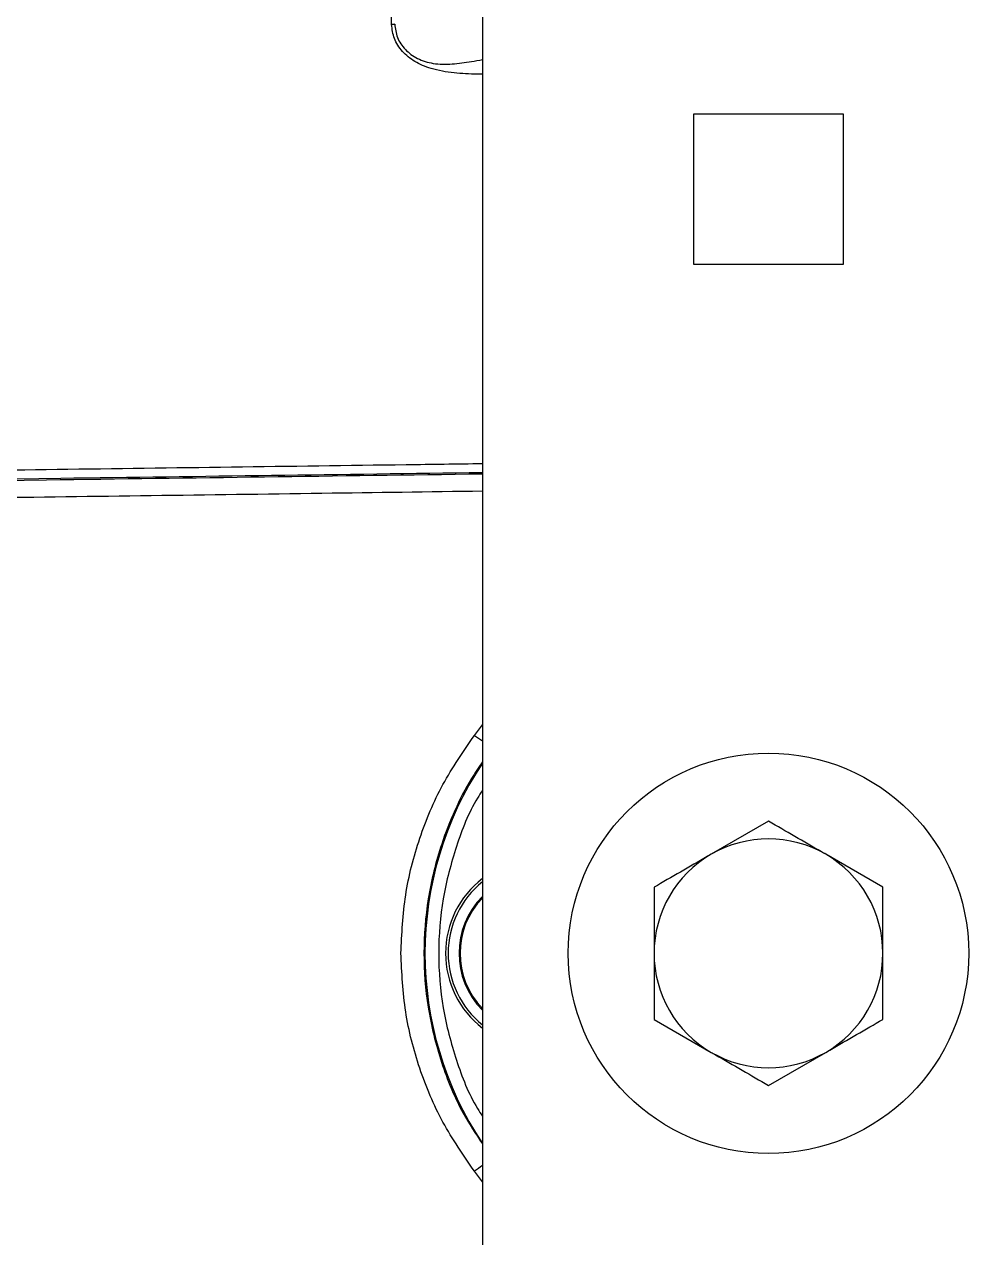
# Model space of a CAD drawing. Extents: x 7 to 135, y 1 to 99.
# Drawn here: x 13.071 to 15.135, y 44.708 to 47.36 of the extents above; entities that cross this region are included whole.
import ezdxf

# ---------------------------------------------------------------- set-up
doc = ezdxf.new("R2010")
doc.units = 0
doc.header["$MEASUREMENT"] = 0
doc.layers.add('OBJECT', color=7, linetype='CONTINUOUS')

msp = doc.modelspace()

# ---------------------------------------------------------------- linework, layer by layer
at = {"layer": 'OBJECT'}
for p, q in [((14.0722, 48.3), (14.0722, 44.5374)), ((14.8612, 47.164), (14.5332, 47.164)), ((14.5332, 47.164), (14.5332, 46.836)), ((14.8612, 46.836), (14.8612, 47.164)), ((14.5332, 46.836), (14.8612, 46.836)), ((14.0546, 45.8063), (14.0722, 45.8295)), ((14.6972, 45.6187), (14.5722, 45.5465)), ((14.9472, 45.4743), (14.8222, 45.5465)), ((14.4472, 45.1857), (14.5722, 45.1135)), ((14.6972, 45.0413), (14.8222, 45.1135)), ((14.0722, 44.8305), (14.0546, 44.8537))]:
    msp.add_line(p, q, dxfattribs=at)
msp.add_circle((14.6972, 45.33), 0.4375, dxfattribs=at)
for centre, radius, start, end in [((14.3486, 46.2062), 0.4963, 233.6778, 236.1552), ((14.6972, 45.33), 0.7505, 146.3835, 213.6165), ((14.6972, 45.33), 0.25, 60, 120), ((14.6972, 45.33), 0.25, 120, 180), ((14.6972, 45.33), 0.25, 0, 60), ((14.1972, 45.33), 0.2056, 127.4464, 232.5536), ((14.1972, 45.33), 0.2, 128.6822, 231.3178), ((14.1972, 45.33), 0.1762, 135.1999, 224.8001), ((14.1972, 45.33), 0.1739, 135.9712, 224.0288), ((14.6972, 45.33), 0.25, 180, 240), ((14.6972, 45.33), 0.25, 300, 0), ((14.6972, 45.33), 0.25, 240, 300), ((14.3489, 44.4535), 0.4968, 123.8459, 126.3213)]:
    msp.add_arc(centre, radius, start, end, dxfattribs=at)
for points, knots in [([(13.8736, 47.3598), (13.8736, 47.4653), (13.8735, 47.6763), (13.8736, 47.8514), (13.8736, 47.9389)], [0, 0, 0, 0, 0.500003, 1, 1, 1, 1]), ([(13.8807, 47.3602), (13.8795, 47.3601), (13.8772, 47.3599), (13.8748, 47.3598), (13.8736, 47.3598)], [0, 0, 0, 0, 0.4999993, 1, 1, 1, 1]), ([(13.8807, 47.3602), (13.8819, 47.3504), (13.8843, 47.3307), (13.9021, 47.3043), (13.9293, 47.2841), (13.9655, 47.2726), (14.0063, 47.2724), (14.0422, 47.2776), (14.0642, 47.2816), (14.0722, 47.283)], [0, 0, 0, 0, 0.144324, 0.289179, 0.432802, 0.576443, 0.739188, 0.905895, 1, 1, 1, 1]), ([(14.0722, 47.2513), (14.0685, 47.2512), (14.0477, 47.251), (14.0098, 47.2532), (13.9627, 47.2609), (13.9237, 47.2773), (13.896, 47.3002), (13.8776, 47.3284), (13.875, 47.3493), (13.8736, 47.3598)], [0, 0, 0, 0, 0.04088, 0.227855, 0.418299, 0.567524, 0.70923, 0.854709, 1, 1, 1, 1]), ([(14.0722, 46.3802), (13.765, 46.376), (12.9484, 46.3648), (11.6255, 46.3475), (10.613, 46.3349), (10.1072, 46.3286)], [0, 0, 0, 0, 0.2317799, 0.6162222, 1, 1, 1, 1]), ([(10.1102, 46.3485), (10.3542, 46.3515), (10.8512, 46.3578), (11.6114, 46.3675), (12.3782, 46.3776), (13.1459, 46.3878), (13.7065, 46.3954), (14.0165, 46.3996), (14.0722, 46.4004)], [0, 0, 0, 0, 0.185391, 0.377506, 0.576351, 0.765931, 0.957987, 1, 1, 1, 1]), ([(10.0134, 46.325), (10.5297, 46.3314), (11.5631, 46.3443), (12.9172, 46.362), (13.7546, 46.3735), (14.0722, 46.3779)], [0, 0, 0, 0, 0.382702, 0.765908, 1, 1, 1, 1]), ([(10.008, 46.2883), (10.2472, 46.2911), (10.7338, 46.2969), (11.4777, 46.3062), (12.2275, 46.3158), (12.9783, 46.3256), (13.5895, 46.3338), (13.9553, 46.3388), (14.0722, 46.3405)], [0, 0, 0, 0, 0.177189, 0.360441, 0.549759, 0.730707, 0.913979, 1, 1, 1, 1]), ([(13.8941, 45.33), (13.8961, 45.3726), (13.9001, 45.458), (13.9326, 45.5824), (13.9822, 45.701), (14.0305, 45.7712), (14.0546, 45.8063)], [0, 0, 0, 0, 0.2495485, 0.4999685, 0.7498325, 1, 1, 1, 1]), ([(14.0722, 45.7482), (14.0639, 45.7362), (14.0408, 45.7026), (14.0109, 45.6424), (13.9763, 45.5554), (13.9509, 45.4509), (13.9413, 45.3305), (13.9506, 45.2099), (13.9799, 45.092), (14.0205, 44.9911), (14.0576, 44.9356), (14.0722, 44.9137)], [0, 0, 0, 0, 0.049425, 0.13824, 0.227356, 0.366592, 0.500406, 0.634291, 0.773557, 0.910718, 1, 1, 1, 1]), ([(14.0722, 45.686), (14.0685, 45.6804), (14.044, 45.6426), (14.0132, 45.5632), (13.983, 45.4494), (13.9735, 45.33), (13.983, 45.2106), (14.0132, 45.0968), (14.044, 45.0174), (14.0685, 44.9796), (14.0722, 44.974)], [0, 0, 0, 0, 0.026871, 0.181055, 0.339435, 0.5, 0.660565, 0.818945, 0.973129, 1, 1, 1, 1]), ([(14.8222, 45.5465), (14.8192, 45.5482), (14.777, 45.5726), (14.7356, 45.5965), (14.6972, 45.6187)], [0, 0, 0, 0, 0.070214, 1, 1, 1, 1]), ([(14.5722, 45.5465), (14.5692, 45.5448), (14.527, 45.5204), (14.4856, 45.4965), (14.4472, 45.4743)], [0, 0, 0, 0, 0.070214, 1, 1, 1, 1]), ([(14.4472, 45.4743), (14.4472, 45.4644), (14.4472, 45.4174), (14.4472, 45.3686), (14.4472, 45.33)], [0, 0, 0, 0, 0.2110005, 1, 1, 1, 1]), ([(14.9472, 45.33), (14.9472, 45.3686), (14.9472, 45.4174), (14.9472, 45.4644), (14.9472, 45.4743)], [0, 0, 0, 0, 0.7889995, 1, 1, 1, 1]), ([(14.0546, 44.8537), (14.0305, 44.8888), (13.9821, 44.9592), (13.9326, 45.0776), (13.9001, 45.202), (13.8961, 45.2873), (13.8941, 45.33)], [0, 0, 0, 0, 0.250229, 0.500882, 0.749824, 1, 1, 1, 1]), ([(14.4472, 45.33), (14.4472, 45.3187), (14.4472, 45.2698), (14.4472, 45.2222), (14.4472, 45.1857)], [0, 0, 0, 0, 0.2318494, 1, 1, 1, 1]), ([(14.9472, 45.1857), (14.9472, 45.2222), (14.9472, 45.2698), (14.9472, 45.3187), (14.9472, 45.33)], [0, 0, 0, 0, 0.7681506, 1, 1, 1, 1]), ([(14.8222, 45.1135), (14.8252, 45.1152), (14.8674, 45.1396), (14.9087, 45.1635), (14.9472, 45.1857)], [0, 0, 0, 0, 0.070214, 1, 1, 1, 1]), ([(14.5722, 45.1135), (14.5752, 45.1118), (14.6174, 45.0874), (14.6587, 45.0635), (14.6972, 45.0413)], [0, 0, 0, 0, 0.070211, 1, 1, 1, 1])]:
    msp.add_open_spline(points, degree=3, knots=knots, dxfattribs=at)

doc.saveas('drawing.dxf')
